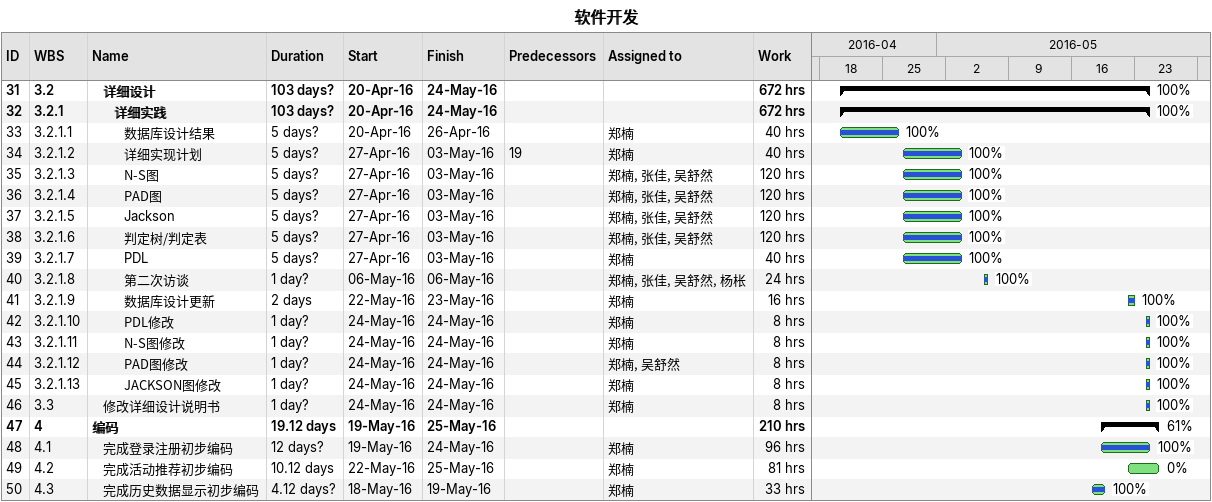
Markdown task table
软件开发

| ID | WBS | Task | Duration | Start | Finish | Predecessors | Resources | % complete | Work (h) |
|---|---|---|---|---|---|---|---|---|---|
| 31 | 3.2 | **详细设计** | 103d? | 2016-04-20 | 2016-05-24 |  |  | 100 | 672 |
| 32 | 3.2.1 | **详细实践** | 103d? | 2016-04-20 | 2016-05-24 |  |  | 100 | 672 |
| 33 | 3.2.1.1 | 数据库设计结果 | 5d? | 2016-04-20 | 2016-04-26 |  | 郑楠 | 100 | 40 |
| 34 | 3.2.1.2 | 详细实现计划 | 5d? | 2016-04-27 | 2016-05-03 | 19 | 郑楠 | 100 | 40 |
| 35 | 3.2.1.3 | N-S图 | 5d? | 2016-04-27 | 2016-05-03 |  | 郑楠, 张佳, 吴舒然 | 100 | 120 |
| 36 | 3.2.1.4 | PAD图 | 5d? | 2016-04-27 | 2016-05-03 |  | 郑楠, 张佳, 吴舒然 | 100 | 120 |
| 37 | 3.2.1.5 | Jackson | 5d? | 2016-04-27 | 2016-05-03 |  | 郑楠, 张佳, 吴舒然 | 100 | 120 |
| 38 | 3.2.1.6 | 判定树/判定表 | 5d? | 2016-04-27 | 2016-05-03 |  | 郑楠, 张佳, 吴舒然 | 100 | 120 |
| 39 | 3.2.1.7 | PDL | 5d? | 2016-04-27 | 2016-05-03 |  | 郑楠 | 100 | 40 |
| 40 | 3.2.1.8 | 第二次访谈 | 1d? | 2016-05-06 | 2016-05-06 |  | 郑楠, 张佳, 吴舒然, 杨枨 | 100 | 24 |
| 41 | 3.2.1.9 | 数据库设计更新 | 2d | 2016-05-22 | 2016-05-23 |  | 郑楠 | 100 | 16 |
| 42 | 3.2.1.10 | PDL修改 | 1d? | 2016-05-24 | 2016-05-24 |  | 郑楠 | 100 | 8 |
| 43 | 3.2.1.11 | N-S图修改 | 1d? | 2016-05-24 | 2016-05-24 |  | 郑楠 | 100 | 8 |
| 44 | 3.2.1.12 | PAD图修改 | 1d? | 2016-05-24 | 2016-05-24 |  | 郑楠, 吴舒然 | 100 | 8 |
| 45 | 3.2.1.13 | JACKSON图修改 | 1d? | 2016-05-24 | 2016-05-24 |  | 郑楠 | 100 | 8 |
| 46 | 3.3 | 修改详细设计说明书 | 1d? | 2016-05-24 | 2016-05-24 |  | 郑楠 | 100 | 8 |
| 47 | 4 | **编码** | 19.12d | 2016-05-19 | 2016-05-25 |  |  | 61 | 210 |
| 48 | 4.1 | 完成登录注册初步编码 | 12d? | 2016-05-19 | 2016-05-24 |  | 郑楠 | 100 | 96 |
| 49 | 4.2 | 完成活动推荐初步编码 | 10.12d | 2016-05-22 | 2016-05-25 |  | 郑楠 | 0 | 81 |
| 50 | 4.3 | 完成历史数据显示初步编码 | 4.12d? | 2016-05-18 | 2016-05-19 |  | 郑楠 | 100 | 33 |
